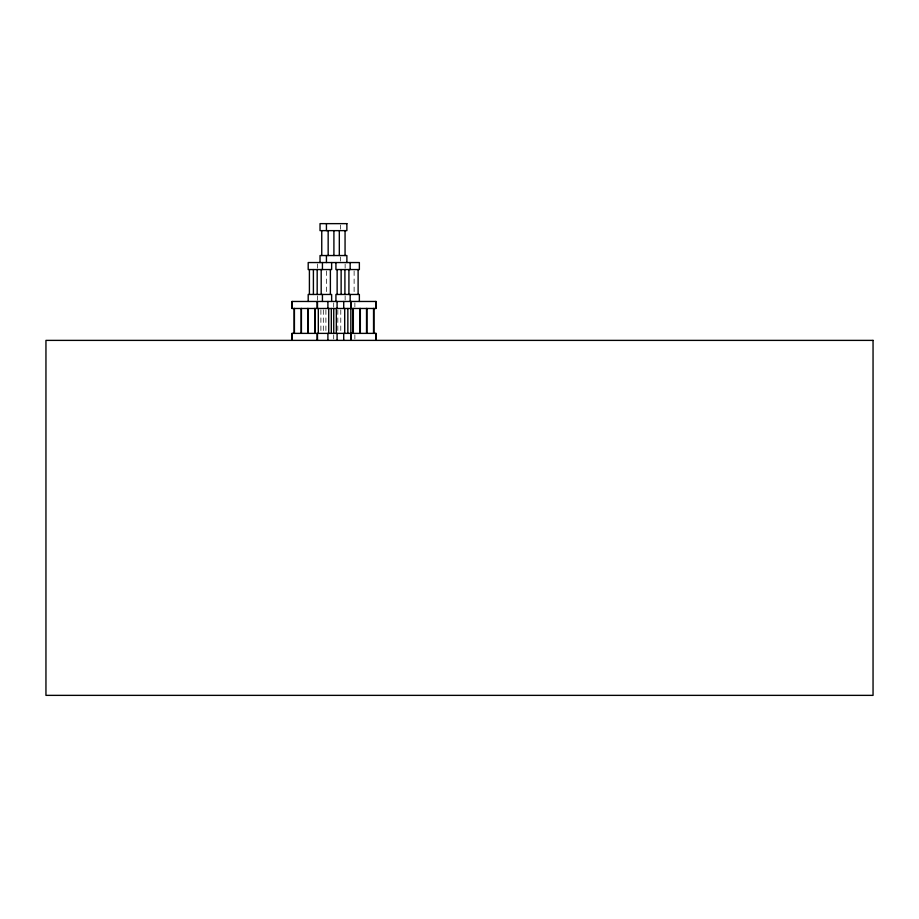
<?xml version="1.0" encoding="UTF-8"?>
<svg xmlns="http://www.w3.org/2000/svg" width="919" height="919" viewBox="0 0 919 919"><rect width="100%" height="100%" fill="white"/><g stroke="black" fill="none" stroke-linecap="round" stroke-linejoin="round"><path stroke-width="0.69" stroke-dasharray="4.59 3.45" d="M354.872 302.868L354.872 307.072M354.872 334.78L354.872 338.985M354.114 270.933L354.114 293.081M345.13 263.948L345.13 268.153M345.13 295.861L345.13 300.065M340.777 309.852L340.777 331.989M340.467 225.029L340.467 229.233M340.467 256.941L340.467 261.145M337.824 309.852L337.824 331.989M333.7 302.868L333.7 307.072M333.7 334.78L333.7 338.985M326.383 270.933L326.383 293.081M325.9 309.852L325.9 331.989M323.316 309.852L323.316 331.989M320.892 309.852L320.892 331.989M317.4 263.948L317.4 268.153M317.4 295.861L317.4 300.065"/><path stroke-width="1.38" d="M376.124 340.386L376.124 333.379L317.492 333.379L317.492 340.386M375.733 301.466L375.733 308.474M375.733 333.379L375.733 340.386M373.93 308.474L373.93 333.379M373.539 308.474L373.539 333.379M366.934 308.474L366.934 333.379M366.532 308.474L366.532 333.379M360.34 308.474L360.34 333.379M359.938 308.474L359.938 333.379M359.363 301.466L359.363 294.459L335.929 294.459L335.929 301.466M358.111 269.554L358.111 294.459M353.333 308.474L353.333 333.379M352.942 308.474L352.942 333.379M351.23 301.466L351.23 308.474M351.23 333.379L351.23 340.386M350.84 301.466L350.84 340.386M350.162 262.547L350.162 269.554M350.162 294.459L350.162 301.466M348.921 269.554L348.921 294.459M347.853 308.474L347.853 333.379M346.877 262.547L346.877 255.539L320.03 255.539L320.03 262.547M345.062 230.635L345.062 255.539M344.912 269.554L344.912 294.459M344.705 308.474L344.705 333.379M343.717 301.466L343.717 308.474M343.717 333.379L343.717 340.386M341.133 269.554L341.133 294.459M339.318 230.635L339.318 255.539M337.135 269.554L337.135 294.459M337.089 301.466L337.089 308.474M337.089 333.379L337.089 340.386M336.32 308.474L336.32 333.379M335.929 262.547L335.929 269.554L359.363 269.554L359.363 262.547L308.198 262.547L308.198 269.554L331.633 269.554L331.633 262.547M333.907 230.635L333.907 255.539M333.735 308.474L333.735 333.379M331.633 301.466L331.633 294.459L308.198 294.459L308.198 301.466M331.311 308.474L331.311 333.379M330.38 269.554L330.38 294.459M328.726 308.474L328.726 333.379M328.163 230.635L328.163 255.539M327.899 301.466L327.899 308.474M327.899 333.379L327.899 340.386M326.44 223.639L326.44 230.635M326.44 255.539L326.44 262.547M322.431 262.547L322.431 269.554M322.431 294.459L322.431 301.466M321.753 230.635L321.753 255.539M321.19 269.554L321.19 294.459M318.307 308.474L318.307 333.379M317.492 301.466L317.492 308.474L376.124 308.474L376.124 301.466L291.989 301.466L291.989 308.474L317.124 308.474L317.124 301.466M317.181 269.554L317.181 294.459M317.124 340.386L317.124 333.379L291.989 333.379L291.989 340.386M315.022 308.474L315.022 333.379M314.792 308.474L314.792 333.379M313.402 269.554L313.402 294.459M309.404 269.554L309.404 294.459M308.014 308.474L308.014 333.379M307.785 308.474L307.785 333.379M301.421 308.474L301.421 333.379M301.191 308.474L301.191 333.379M294.425 308.474L294.425 333.379M294.183 308.474L294.183 333.379M292.219 301.466L292.219 308.474M292.219 333.379L292.219 340.386M346.877 223.639L320.03 223.639L320.03 230.635L346.877 230.635L346.877 223.639M873.05 340.386L45.95 340.386L45.95 695.361L873.05 695.361L873.05 340.386"/></g></svg>
